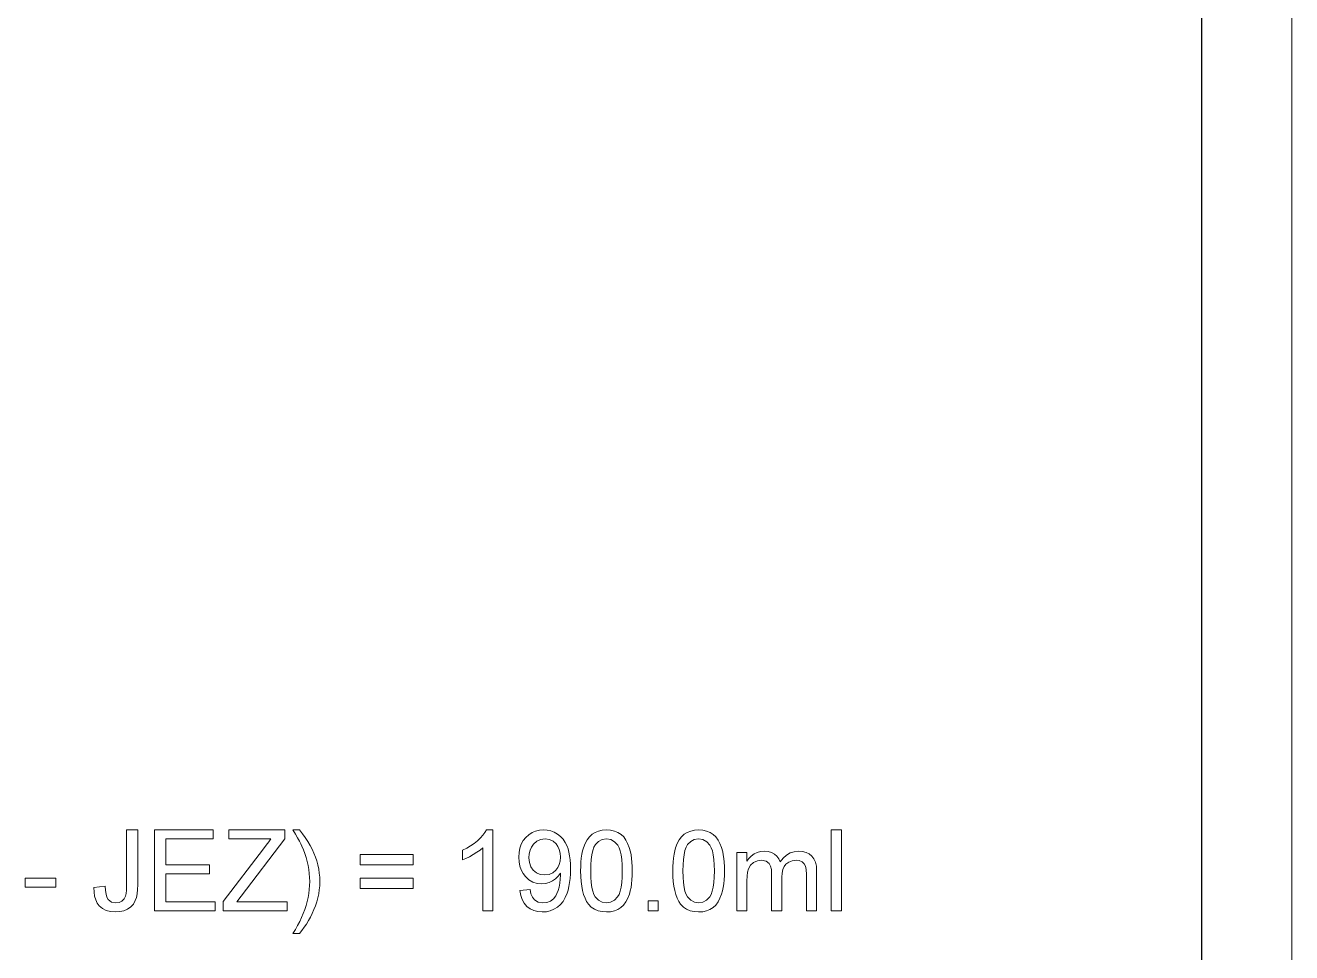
# Model space of a CAD drawing. Extents: x 0 to 297, y 0 to 550.
# Drawn here: x 226.6 to 297, y 57.3 to 108.8 of the extents above; entities that cross this region are included whole.
import ezdxf

# ---------------------------------------------------------------- set-up
doc = ezdxf.new("R2010")
doc.units = 0

msp = doc.modelspace()

# ---------------------------------------------------------------- linework, layer by layer
at = {"color": 7, "lineweight": 13}
msp.add_line((297, 0), (297, 420), dxfattribs=at)
at = {"color": 7, "lineweight": 30}
msp.add_line((292, 5), (292, 415), dxfattribs=at)
at = {"color": 7, "lineweight": 13}
for points in [[(230.398, 60.885), (231.023, 60.959), (231.04, 60.711), (231.075, 60.505), (231.126, 60.342), (231.194, 60.221), (231.375, 60.071), (231.616, 60.022), (231.8, 60.047), (231.958, 60.125), (232.079, 60.246), (232.156, 60.405), (232.186, 60.547), (232.204, 60.735), (232.21, 60.971), (232.21, 64.084), (232.835, 64.084), (232.835, 61.027), (232.827, 60.762), (232.802, 60.528), (232.759, 60.325), (232.701, 60.155), (232.593, 59.965), (232.451, 59.808), (232.274, 59.684), (232.069, 59.594), (231.84, 59.54), (231.589, 59.522), (231.314, 59.543), (231.074, 59.607), (230.868, 59.715), (230.696, 59.865), (230.585, 60.016), (230.499, 60.193), (230.44, 60.397), (230.406, 60.628)], [(233.773, 59.584), (233.773, 64.084), (237.023, 64.084), (237.023, 63.584), (234.398, 63.584), (234.398, 62.147), (236.835, 62.147), (236.835, 61.647), (234.398, 61.647), (234.398, 60.084), (237.148, 60.084), (237.148, 59.584)], [(237.585, 59.584), (237.585, 60.106), (239.826, 63.038), (239.978, 63.236), (240.118, 63.418), (240.244, 63.584), (237.898, 63.584), (237.898, 64.084), (241.023, 64.084), (241.023, 63.584), (238.582, 60.393), (238.347, 60.084), (241.148, 60.084), (241.148, 59.584)], [(241.835, 58.334), (241.46, 58.334), (241.599, 58.555), (241.727, 58.776), (241.843, 58.997), (241.948, 59.218), (242.043, 59.439), (242.126, 59.66), (242.198, 59.881), (242.259, 60.102), (242.309, 60.324), (242.348, 60.545), (242.376, 60.766), (242.392, 60.988), (242.398, 61.209), (242.392, 61.434), (242.376, 61.658), (242.349, 61.881), (242.312, 62.103), (242.263, 62.325), (242.204, 62.547), (242.135, 62.765), (242.056, 62.978), (241.965, 63.187), (241.906, 63.309), (241.826, 63.46), (241.725, 63.639), (241.603, 63.847), (241.46, 64.084), (241.835, 64.084), (241.999, 63.869), (242.15, 63.654), (242.289, 63.439), (242.415, 63.224), (242.528, 63.008), (242.628, 62.792), (242.716, 62.576), (242.791, 62.357), (242.852, 62.135), (242.899, 61.909), (242.933, 61.68), (242.953, 61.448), (242.96, 61.212), (242.954, 60.982), (242.933, 60.755), (242.9, 60.53), (242.853, 60.307), (242.793, 60.086), (242.719, 59.867), (242.632, 59.651), (242.536, 59.439), (242.433, 59.235), (242.325, 59.039), (242.211, 58.851), (242.092, 58.671), (241.966, 58.499)], [(252.585, 59.584), (252.023, 59.584), (252.023, 63.091), (251.873, 62.965), (251.696, 62.838), (251.49, 62.712), (251.278, 62.596), (251.08, 62.501), (250.898, 62.427), (250.898, 62.959), (251.126, 63.073), (251.34, 63.199), (251.539, 63.336), (251.723, 63.485), (251.887, 63.638), (252.025, 63.789), (252.137, 63.938), (252.223, 64.084), (252.585, 64.084)], [(254.085, 60.709), (254.648, 60.772), (254.703, 60.533), (254.784, 60.342), (254.89, 60.199), (255.095, 60.066), (255.35, 60.022), (255.579, 60.049), (255.786, 60.13), (255.958, 60.256), (256.082, 60.418), (256.146, 60.553), (256.206, 60.717), (256.26, 60.91), (256.303, 61.121), (256.33, 61.339), (256.338, 61.564), (256.335, 61.673), (256.216, 61.509), (256.071, 61.368), (255.9, 61.248), (255.711, 61.157), (255.512, 61.102), (255.303, 61.084), (255.045, 61.109), (254.807, 61.186), (254.59, 61.313), (254.394, 61.49), (254.261, 61.663), (254.157, 61.857), (254.082, 62.071), (254.038, 62.305), (254.023, 62.561), (254.038, 62.825), (254.086, 63.067), (254.164, 63.288), (254.274, 63.488), (254.415, 63.666), (254.58, 63.816), (254.76, 63.933), (254.957, 64.017), (255.169, 64.067), (255.398, 64.084), (255.607, 64.069), (255.806, 64.025), (255.996, 63.952), (256.178, 63.849), (256.343, 63.719), (256.488, 63.565), (256.612, 63.385), (256.714, 63.18), (256.77, 63.025), (256.816, 62.848), (256.852, 62.649), (256.877, 62.429), (256.893, 62.187), (256.898, 61.923), (256.893, 61.647), (256.877, 61.391), (256.852, 61.154), (256.816, 60.936), (256.771, 60.738), (256.715, 60.559), (256.612, 60.321), (256.487, 60.112), (256.339, 59.934), (256.17, 59.787), (255.981, 59.671), (255.777, 59.588), (255.557, 59.538), (255.322, 59.522), (255.076, 59.541), (254.853, 59.599), (254.654, 59.697), (254.479, 59.833), (254.332, 60.005), (254.217, 60.208), (254.135, 60.443)], [(257.46, 61.801), (257.465, 62.057), (257.478, 62.297), (257.501, 62.52), (257.532, 62.727), (257.572, 62.918), (257.621, 63.092), (257.712, 63.326), (257.821, 63.528), (257.951, 63.698), (258.099, 63.838), (258.268, 63.945), (258.457, 64.022), (258.667, 64.069), (258.898, 64.084), (259.126, 64.068), (259.339, 64.02), (259.536, 63.94), (259.711, 63.829), (259.859, 63.69), (259.978, 63.522), (260.078, 63.327), (260.163, 63.105), (260.236, 62.858), (260.272, 62.69), (260.3, 62.501), (260.319, 62.289), (260.331, 62.056), (260.335, 61.801), (260.331, 61.547), (260.318, 61.309), (260.295, 61.087), (260.265, 60.881), (260.225, 60.69), (260.176, 60.516), (260.087, 60.283), (259.977, 60.08), (259.848, 59.909), (259.7, 59.77), (259.53, 59.661), (259.34, 59.584), (259.13, 59.537), (258.898, 59.522), (258.654, 59.539), (258.432, 59.591), (258.231, 59.677), (258.053, 59.798), (257.897, 59.953), (257.794, 60.111), (257.706, 60.29), (257.631, 60.49), (257.569, 60.71), (257.522, 60.951), (257.488, 61.214), (257.467, 61.497)], [(262.585, 61.801), (262.59, 62.057), (262.603, 62.297), (262.626, 62.52), (262.657, 62.727), (262.697, 62.918), (262.746, 63.092), (262.837, 63.326), (262.946, 63.528), (263.076, 63.698), (263.224, 63.838), (263.393, 63.945), (263.582, 64.022), (263.792, 64.069), (264.023, 64.084), (264.251, 64.068), (264.464, 64.02), (264.661, 63.94), (264.836, 63.829), (264.984, 63.69), (265.103, 63.522), (265.203, 63.327), (265.288, 63.105), (265.361, 62.858), (265.397, 62.69), (265.425, 62.501), (265.444, 62.289), (265.456, 62.056), (265.46, 61.801), (265.456, 61.547), (265.443, 61.309), (265.42, 61.087), (265.39, 60.881), (265.35, 60.69), (265.301, 60.516), (265.212, 60.283), (265.102, 60.08), (264.973, 59.909), (264.825, 59.77), (264.655, 59.661), (264.465, 59.584), (264.255, 59.537), (264.023, 59.522), (263.779, 59.539), (263.557, 59.591), (263.356, 59.677), (263.178, 59.798), (263.022, 59.953), (262.919, 60.111), (262.831, 60.29), (262.756, 60.49), (262.694, 60.71), (262.647, 60.951), (262.613, 61.214), (262.592, 61.497)], [(271.398, 59.584), (271.398, 64.084), (271.96, 64.084), (271.96, 59.584)], [(256.335, 62.573), (256.321, 62.794), (256.277, 62.99), (256.204, 63.163), (256.101, 63.311), (255.929, 63.463), (255.724, 63.554), (255.486, 63.584), (255.239, 63.551), (255.023, 63.453), (254.839, 63.29), (254.728, 63.132), (254.649, 62.953), (254.601, 62.751), (254.585, 62.528), (254.612, 62.266), (254.692, 62.039), (254.825, 61.846), (255.003, 61.701), (255.219, 61.613), (255.471, 61.584), (255.708, 61.613), (255.915, 61.701), (256.092, 61.846), (256.198, 61.99), (256.274, 62.159), (256.32, 62.354)], [(258.023, 61.803), (258.03, 61.457), (258.051, 61.153), (258.086, 60.891), (258.135, 60.672), (258.198, 60.495), (258.275, 60.361), (258.457, 60.172), (258.664, 60.059), (258.898, 60.022), (259.131, 60.059), (259.339, 60.173), (259.52, 60.362), (259.597, 60.497), (259.661, 60.674), (259.71, 60.893), (259.745, 61.154), (259.766, 61.457), (259.773, 61.803), (259.766, 62.141), (259.746, 62.439), (259.712, 62.697), (259.664, 62.915), (259.603, 63.093), (259.528, 63.231), (259.349, 63.427), (259.137, 63.545), (258.892, 63.584), (258.66, 63.549), (258.457, 63.446), (258.284, 63.273), (258.205, 63.121), (258.139, 62.932), (258.088, 62.706), (258.052, 62.442), (258.03, 62.141)], [(263.148, 61.803), (263.155, 61.457), (263.176, 61.153), (263.211, 60.891), (263.26, 60.672), (263.323, 60.495), (263.4, 60.361), (263.582, 60.172), (263.789, 60.059), (264.023, 60.022), (264.256, 60.059), (264.464, 60.173), (264.645, 60.362), (264.722, 60.497), (264.786, 60.674), (264.835, 60.893), (264.87, 61.154), (264.891, 61.457), (264.898, 61.803), (264.891, 62.141), (264.871, 62.439), (264.837, 62.697), (264.789, 62.915), (264.728, 63.093), (264.653, 63.231), (264.474, 63.427), (264.262, 63.545), (264.017, 63.584), (263.785, 63.549), (263.582, 63.446), (263.409, 63.273), (263.33, 63.121), (263.264, 62.932), (263.213, 62.706), (263.177, 62.442), (263.155, 62.141)], [(248.148, 62.147), (245.21, 62.147), (245.21, 62.709), (248.148, 62.709)], [(266.148, 59.584), (266.148, 62.834), (266.71, 62.834), (266.71, 62.345), (266.82, 62.5), (266.952, 62.633), (267.106, 62.745), (267.278, 62.829), (267.465, 62.88), (267.667, 62.897), (267.888, 62.879), (268.08, 62.827), (268.243, 62.741), (268.378, 62.623), (268.484, 62.478), (268.56, 62.306), (268.725, 62.518), (268.908, 62.684), (269.111, 62.802), (269.332, 62.873), (269.573, 62.897), (269.803, 62.88), (270.004, 62.83), (270.178, 62.746), (270.323, 62.63), (270.438, 62.478), (270.52, 62.291), (270.569, 62.067), (270.585, 61.808), (270.585, 59.584), (270.023, 59.584), (270.023, 61.608), (270.009, 61.888), (269.969, 62.077), (269.894, 62.207), (269.775, 62.309), (269.622, 62.375), (269.444, 62.397), (269.228, 62.372), (269.038, 62.297), (268.874, 62.172), (268.775, 62.042), (268.704, 61.879), (268.662, 61.681), (268.648, 61.45), (268.648, 59.584), (268.085, 59.584), (268.085, 61.671), (268.07, 61.892), (268.026, 62.074), (267.951, 62.215), (267.774, 62.351), (267.512, 62.397), (267.289, 62.366), (267.084, 62.276), (266.914, 62.126), (266.799, 61.922), (266.75, 61.743), (266.72, 61.52), (266.71, 61.25), (266.71, 59.584)], [(226.585, 60.897), (226.585, 61.397), (228.273, 61.397), (228.273, 60.897)], [(248.148, 60.834), (245.21, 60.834), (245.21, 61.397), (248.148, 61.397)], [(261.21, 59.584), (261.21, 60.147), (261.773, 60.147), (261.773, 59.584)]]:
    msp.add_lwpolyline(points, close=True, dxfattribs=at)

doc.saveas('drawing.dxf')
